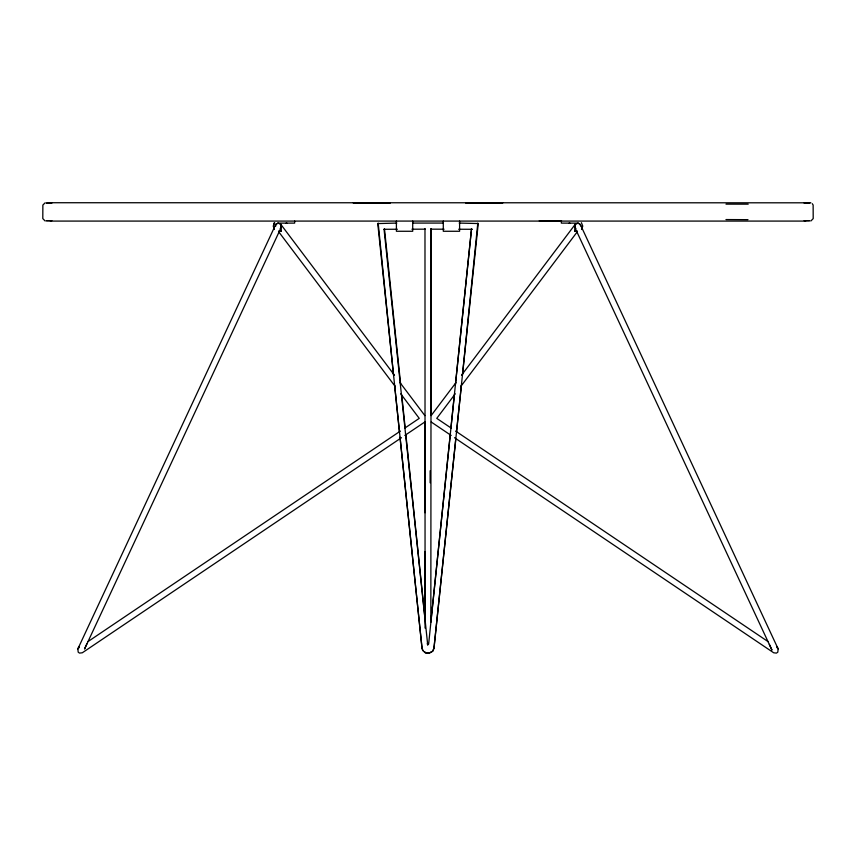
<?xml version="1.0" encoding="UTF-8"?>
<svg xmlns="http://www.w3.org/2000/svg" width="856" height="856" viewBox="0 0 856 856"><rect width="100%" height="100%" fill="white"/><g stroke="black" fill="none" stroke-linecap="round" stroke-linejoin="round"><path stroke-width="1.28" d="M424.983 228.509L425.068 628.09M430.14 482.795L430.151 470.779M430.846 622.312L431.103 228.606L431.05 415.267M275.621 226.369L275.793 224.326L278.093 223.084L280.789 224.336L394.488 375.249M428.642 644.054L471.506 228.787L471.945 229.29L458.677 229.248M430.91 621.531L450.256 434.538M450.941 427.904L454.375 394.744M455.467 384.141L471.528 228.969L471.956 229.29M455.841 438.443L433.992 648.195L432.954 651.009L429.166 653.224L424.747 652.358M456.537 431.809L461.384 385.35M462.486 374.725L477.809 223.074M275.29 226.177L275.803 224.475L277.751 223.138L294.657 223.116L294.657 221.083M769.351 644.375L771.973 650.121L575.061 227.953L574.825 225.01L576.056 223.523M574.601 226.412L575.211 224.336L574.601 226.412L575.842 228.595L575.061 227.953M86.959 643.637L84.541 649.019L280.939 227.942L281.153 224.968L280.03 223.577M401.496 437.694L82.315 652.775L79.512 653.096L78.196 652.165L77.853 648.902L275.793 224.326M79.084 646.569L77.853 648.902L79.159 647.543M274.594 222.678L273.235 226.112L274.434 229.472M581.566 229.472L582.765 226.112L581.406 222.678M431.092 415.642L455.916 382.696M461.512 375.249L575.211 224.336M455.253 393.814L436.763 418.37L451.166 428.075M460.881 386.345L577.479 231.527M396.767 223.074L377.764 223.577L422.04 648.238L422.671 650.485L424.95 652.529L428.877 653.267L432.515 651.33L433.96 648.238L478.247 223.544L459.201 223.074M397.345 229.248L384.055 229.29L384.483 228.82L400.651 384.344M280.939 227.942L280.276 228.606L281.389 226.487L280.789 224.336M378.17 223.084L393.503 374.81M574.943 224.572L578.025 223.074L580.325 224.54L778.136 648.869L777.804 652.165L776.413 653.117L773.685 652.775L454.504 437.705M384.055 229.29L427.733 645.135L427.272 643.648M88.018 641.572L400.426 431.05M404.845 428.075L419.247 418.37L400.747 393.814M404.824 435.458L424.779 422.019M45.133 202.808L42.864 205.055L42.8 218.601L45.133 221.009M810.867 221.009L813.2 218.601L813.136 205.055L812.28 203.685M574.75 231.27L577.233 231.248L574.75 231.27L574.75 229.237M51.531 220.698L46.235 220.72L51.82 220.709M411.939 229.205L425.239 229.173M804.18 220.709L809.755 220.698L804.469 220.698M50.376 202.733L810.867 202.808M51.809 203.107L46.245 203.118L51.542 203.107M353.239 202.979L390.432 202.979M465.568 202.979L502.761 202.979M804.191 203.107L809.755 203.118L804.458 203.107M539.248 220.837L561.536 220.837M50.376 221.083L805.624 221.083M286.107 223.116L286.899 223.116M412.71 223.084L443.301 223.074M569.101 223.116L569.893 223.116M725.995 204.135L748.197 204.156M430.771 229.173L444.061 229.205M725.963 219.564L747.984 219.66M281.25 231.27L278.746 231.248L281.25 231.27L281.25 229.237M455.606 431.071L768.207 641.711M431.221 422.019L451.176 435.458M777.077 647.692L778.136 648.869L776.916 646.569M400.084 382.696L424.908 415.642M278.521 231.537L395.119 386.345M423.003 650.464L422.008 648.195L400.009 437.181M580.71 225.877L579.64 223.833L578.314 223.149L561.343 223.116L561.343 221.083M401.753 394.98L405.209 428.214M405.894 434.859L425.1 619.626M394.616 385.425L399.452 431.873M424.886 421.912L425.004 512.755M425.058 551.499L425.143 619.626M459.597 221.083L459.597 231.27L443.29 231.27L443.29 221.083M412.71 221.083L412.71 231.27L396.403 231.27L396.403 221.083M273.717 224.037L274.498 222.785L273.717 224.037M428.877 653.267L424.854 652.411L428.877 653.267"/></g></svg>
